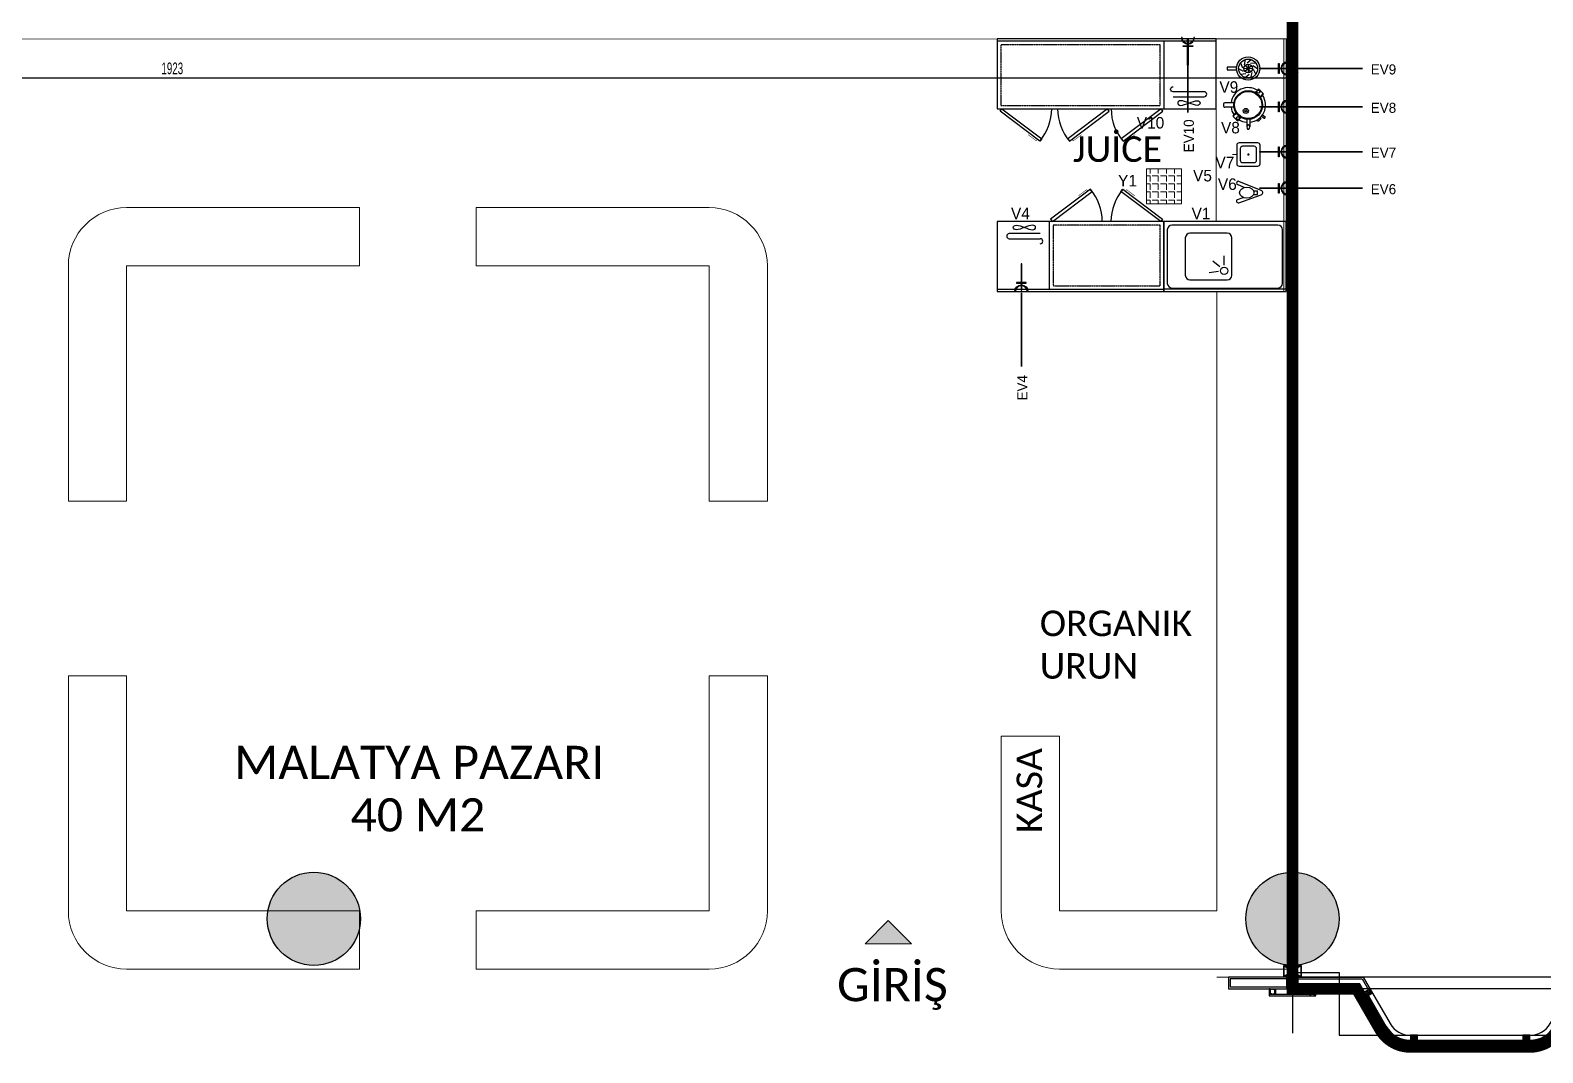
# Model space of a CAD drawing. Header units: centimetres. Extents: x -72470 to -43129, y -18750 to -16337.
# Drawn here: x -54532 to -53233, y -18174 to -17297 of the extents above; entities that cross this region are included whole.
import ezdxf

# ---------------------------------------------------------------- set-up
doc = ezdxf.new("R2010")
doc.units = ezdxf.units.CM
doc.header["$MEASUREMENT"] = 0
for name, pattern in [('CENTERX2', [4, 2.5, -0.5, 0.5, -0.5]), ('Dashed', [0.0056444444656372, 0.0028222222328186, -0.0028222222328186]), ('DUZ', [0]), ('HIDDEN', [9.524999999999999, 6.349999999999999, -3.174999999999999])]:
    doc.linetypes.add(name, pattern=pattern)
doc.layers.get('0').update_dxf_attribs({"linetype": 'DUZ', "lineweight": 0})
doc.layers.get('Defpoints').update_dxf_attribs({"lineweight": 0})
for name, color, linetype in [('002 Çizgi', 7, 'Continuous'), ('11-021_500-BLOK B-str_zemin_kat$0$2DKOLON', 4, 'Continuous'), ('11-021_500-BLOK B-str_zemin_kat$0$2DTARAMA1', 253, 'Continuous'), ('3XKO_0.10mm', 22, 'Continuous'), ('3XKO_DIMS_20', 6, 'Continuous'), ('3XKO_FINISH', 52, 'Continuous'), ('3XKO_GLASS', 161, 'Continuous'), ('3XKO_GRID', 253, 'CENTERX2'), ('3XKO_HATCH', 253, 'Continuous'), ('3XKO_METAL', 6, 'Continuous'), ('AREA_JLL', 242, 'Continuous'), ('ELEKTRİK', 10, 'Continuous'), ('S2000-002 Çizgi', 7, 'Continuous')]:
    doc.layers.add(name, color=color, linetype=linetype)
doc.layers.add('11-021_3001-BLOK_B_ZEMIN_KAT$0$2DALANNET', color=1, linetype='Continuous', plot=False)
for name, color, linetype, lineweight in [('ELK', 1, 'Continuous', 35), ('M-OLCU-IC', 155, 'Continuous', 0), ('TEFRIS', 30, 'Continuous', 9)]:
    doc.layers.add(name, color=color, linetype=linetype, lineweight=lineweight)
doc.styles.add('ARIAL', font='arial.ttf', dxfattribs={"width": 0.6})
doc.styles.get("Standard").update_dxf_attribs({"font": 'candara.ttf'})
doc.styles.add('TAKSİM', font='GOTHIC.TTF', dxfattribs={"height": 20})
doc.dimstyles.new('E_100', dxfattribs={"dimtxt": 10, "dimasz": 10, "dimexe": 5, "dimexo": 30, "dimgap": 3, "dimtad": 1, "dimtoh": 1, "dimdec": 0, "dimzin": 12, "dimdsep": 46, "dimtxsty": 'ARIAL', "dimblk": 'OBLIQUE', "dimcen": 5, "dimdle": 1, "dimclrt": 256, "dimadec": 0, "dimazin": 3, "dimtfac": 1, "dimtdec": 0, "dimtofl": 0, "dimtmove": 2, "dimatfit": 3, "dimldrblk": 'OBLIQUE', "dimfxl": 5, "dimtolj": 1, "dimtzin": 0, "dimarcsym": 0})

# ---------------------------------------------------------------- blocks, each defined once
blk = doc.blocks.new('alcipanel tavan pr')
at = {"layer": '3XKO_HATCH'}
h = blk.add_hatch(dxfattribs=at)
h.set_pattern_fill('STEEL', color=256, scale=0.001)
h.set_pattern_definition([(45, (-68.77327800795607, -5.11601663101834), (-0.002245064030267288, 0.002245064030267288), []), (45, (-68.77327800795607, -5.11442913101834), (-0.002245064030267288, 0.002245064030267288), [])])
h.paths.add_polyline_path([(0.01500000000000057, -0.04000000000000004), (0.01500000000000057, -0.04499999999999993), (0.01999999999999602, -0.04499999999999993), (0.01999999999999602, -0.004999999999999893), (-0.02000000000001023, -0.004999999999999893), (-0.02000000000001023, -0.04499999999999993), (-0.01499999999998636, -0.04499999999999993), (-0.01499999999998636, -0.04000000000000004), (-0.009999999999990905, -0.04000000000000004), (-0.009999999999990905, -0.04999999999999982), (-0.02500000000000568, -0.04999999999999982), (-0.02500000000000568, 0), (0.02499999999999147, 0), (0.02499999999999147, -0.04999999999999982), (0.01000000000000512, -0.04999999999999982), (0.01000000000000512, -0.04000000000000004)])
at = {"layer": '3XKO_METAL'}
blk.add_lwpolyline([(0.01500000000000057, -0.04000000000000004), (0.01500000000000057, -0.04499999999999993), (0.01999999999999602, -0.04499999999999993), (0.01999999999999602, -0.004999999999999893), (-0.02000000000001023, -0.004999999999999893), (-0.02000000000001023, -0.04499999999999993), (-0.01499999999998636, -0.04499999999999993), (-0.01499999999998636, -0.04000000000000004), (-0.009999999999990905, -0.04000000000000004), (-0.009999999999990905, -0.04999999999999982), (-0.02500000000000568, -0.04999999999999982), (-0.02500000000000568, 0), (0.02499999999999147, 0), (0.02499999999999147, -0.04999999999999982), (0.01000000000000512, -0.04999999999999982), (0.01000000000000512, -0.04000000000000004)], close=True, dxfattribs=at)
blk = doc.blocks.new('bazaar cumba')
at = {"layer": '3XKO_HATCH'}
h = blk.add_hatch(dxfattribs=at)
h.set_pattern_fill('DOLMIT', color=256, scale=0.0017, angle=90.00000000001265)
h.set_pattern_definition([(90, (-3.158119784648306, 0.3600000000000279), (-0.010795, -2.384325649505044e-15), []), (135.0000000000126, (-3.158119784648306, 0.3600000000000279), (-0.02158998528394691, -0.02158998528395644), [0.01526643540581756, -0.03053287081163512])])
h.paths.add_polyline_path([(-3.188119784648322, 0.3399999999999892), (-3.188119784648308, 0.3820000000000192), (-3.168119784648312, 0.382000000000005), (-3.168119784648312, 0.3979999999999819), (-3.188119784648293, 0.3980000000000103), (-3.188119784648293, 0.4400000000000119), (-3.12811978464832, 0.4400000000000119), (-3.12811978464832, 0.3980000000000103), (-3.148119784648301, 0.3979999999999819), (-3.148119784648301, 0.382000000000005), (-3.128119784648305, 0.3820000000000192), (-3.128119784648291, 0.3399999999999892)])
h = blk.add_hatch(dxfattribs=at)
h.set_pattern_fill('DOLMIT', color=256, scale=0.0017, angle=90.00000000001265)
h.set_pattern_definition([(90, (-2.191880350488418, 0.3600000000000279), (-0.010795, -2.384325649505044e-15), []), (135.0000000000126, (-2.191880350488418, 0.3600000000000279), (-0.02158998528394691, -0.02158998528395644), [0.01526643540581756, -0.03053287081163512])])
h.paths.add_polyline_path([(-2.221880350488433, 0.3399999999999892), (-2.221880350488419, 0.3820000000000334), (-2.201880350488423, 0.3820000000000192), (-2.201880350488423, 0.3979999999999961), (-2.221880350488405, 0.3980000000000246), (-2.221880350488405, 0.4400000000000119), (-2.161880350488431, 0.4400000000000119), (-2.161880350488431, 0.3980000000000246), (-2.181880350488413, 0.3979999999999961), (-2.181880350488413, 0.3820000000000192), (-2.161880350488417, 0.3820000000000334), (-2.161880350488403, 0.3399999999999892)])
h = blk.add_hatch(dxfattribs=at)
h.set_pattern_fill('DOLMIT', color=256, scale=0.0017, angle=150.0000000000063)
h.set_pattern_definition([(150.0000000000063, (-3.550717967697281, -0.04803847577291265), (-0.005397499999998975, -0.009348744233853604), []), (195.0000000000063, (-3.550717967697281, -0.04803847577291265), (0.007902483081261727, -0.02949246836520931), [0.01526643540581756, -0.03053287081163511])])
h.paths.add_polyline_path([(-3.533397459621582, -0.05803847577291776), (-3.620000000000019, -0.008038475772934817), (-3.600000000000009, 0.02660254037844823), (-3.563626933041093, 0.005602540378475851), (-3.573626933041069, -0.01171796769722278), (-3.55977052658055, -0.01971796769721834), (-3.549770526580559, -0.002397459621519715), (-3.513397459621572, -0.02339745962153472)])
h = blk.add_hatch(dxfattribs=at)
h.set_pattern_fill('DOLMIT', color=256, scale=0.0017, angle=150.0000000000063)
h.set_pattern_definition([(150.0000000000063, (-4.097598318185732, -0.04803847577291265), (-0.005397499999998975, -0.009348744233853604), []), (195.0000000000063, (-4.097598318185732, -0.04803847577291265), (0.007902483081261727, -0.02949246836520931), [0.01526643540581756, -0.03053287081163511])])
h.paths.add_polyline_path([(-1.816602675515171, -0.05803847577293197), (-1.73000013513672, -0.008038475772934817), (-1.75000013513673, 0.02660254037844823), (-1.78637320209566, 0.00560254037846164), (-1.776373202095684, -0.01171796769723699), (-1.790229608556203, -0.01971796769723255), (-1.800229608556194, -0.002397459621533926), (-1.836602675515181, -0.02339745962154893)])
at = {"layer": '3XKO_0.10mm'}
for points in [[(-3.188119784648322, 0.3399999999999892), (-3.188119784648308, 0.3820000000000192), (-3.168119784648312, 0.382000000000005), (-3.168119784648312, 0.3979999999999819), (-3.188119784648293, 0.3980000000000103), (-3.188119784648293, 0.4400000000000119), (-3.12811978464832, 0.4400000000000119), (-3.12811978464832, 0.3980000000000103), (-3.148119784648301, 0.3979999999999819), (-3.148119784648301, 0.382000000000005), (-3.128119784648305, 0.3820000000000192), (-3.128119784648291, 0.3399999999999892)], [(-2.221880350488433, 0.3399999999999892), (-2.221880350488419, 0.3820000000000334), (-2.201880350488423, 0.3820000000000192), (-2.201880350488423, 0.3979999999999961), (-2.221880350488405, 0.3980000000000246), (-2.221880350488405, 0.4400000000000119), (-2.161880350488431, 0.4400000000000119), (-2.161880350488431, 0.3980000000000246), (-2.181880350488413, 0.3979999999999961), (-2.181880350488413, 0.3820000000000192), (-2.161880350488417, 0.3820000000000334), (-2.161880350488403, 0.3399999999999892)], [(-3.533397459621582, -0.05803847577291776), (-3.620000000000019, -0.008038475772934817), (-3.600000000000009, 0.02660254037844823), (-3.563626933041093, 0.005602540378475851), (-3.573626933041069, -0.01171796769722278), (-3.55977052658055, -0.01971796769721834), (-3.549770526580559, -0.002397459621519715), (-3.513397459621572, -0.02339745962153472)], [(-1.816602675515171, -0.05803847577293197), (-1.73000013513672, -0.008038475772934817), (-1.75000013513673, 0.02660254037844823), (-1.78637320209566, 0.00560254037846164), (-1.776373202095684, -0.01171796769723699), (-1.790229608556203, -0.01971796769723255), (-1.800229608556194, -0.002397459621533926), (-1.836602675515181, -0.02339745962154893)]]:
    blk.add_lwpolyline(points, close=True, dxfattribs=at)
at = {"layer": '3XKO_FINISH'}
blk.add_lwpolyline([(-4.149999999999991, -0.1599999999999966), (-3.592264973081058, -0.1599999999999966), (-3.36132486540518, 0.2400000000000091, -0.267949192431124), (-3.188119784648308, 0.3399999999999892), (-2.161880350488417, 0.3399999999999892, -0.2679491924311244), (-1.988675269731544, 0.2399999999999949), (-1.757735162055667, -0.1599999999999966), (-1.650000135136722, -0.1599999999999966), (-1.650000135136722, -0.06000000000000227), (-1.700000135136719, -0.06000000000000227), (-1.902072729353108, 0.2900000000000063, 0.2679491924311083), (-2.161880350488417, 0.4399999999999835), (-3.188119784648308, 0.4399999999999835, 0.2679491924311048), (-3.447927405783616, 0.2900000000000063), (-3.650000000000006, -0.06000000000000227), (-4.149999999999991, -0.06000000000000227)], format="xyb", dxfattribs=at)
for points in [[(-4.200000000000003, 0), (-4, 0), (-4, -0.06000000000000227), (-4.010000000000005, -0.06000000000000227), (-4.010000000000005, -0.01000000000000512), (-4.200000000000003, -0.01000000000000512)], [(0, -0.01000000000000512), (-0.1899999999999977, -0.01000000000000512), (-0.1899999999999977, -0.06000000000000227), (-0.2000000000000028, -0.06000000000000227), (-0.2000000000000028, 0), (0, 0)], [(-4.149999999999991, -0.07500000000000284), (-3.641339745962156, -0.07500000000000284), (-3.607009618943266, -0.015538475772928)], [(-4.149999999999991, -0.144999999999996), (-3.600925227118907, -0.144999999999996), (-3.546387840678335, -0.05053847577292458)], [(-1.803612294458375, -0.05053847577291037), (-1.749074908017818, -0.144999999999996), (-1.665000135136722, -0.144999999999996), (-1.665000135136722, -0.07500000000000284), (-1.708660389174568, -0.07500000000000284), (-1.742990516193458, -0.01553847577291378)], [(-0.04999999999998295, -0.1599999999999966), (-0.5500001351367274, -0.1599999999999966), (-0.5500001351367274, -0.06000000000000227), (-0.04999999999998295, -0.06000000000000227)], [(-0.04999999999998295, -0.144999999999996), (-0.5350001351367268, -0.144999999999996), (-0.5350001351367268, -0.07500000000000284), (-0.04999999999998295, -0.07500000000000284)]]:
    blk.add_lwpolyline(points, dxfattribs=at)
at = {"layer": '3XKO_GLASS', "linetype": 'HIDDEN'}
for p, q in [((-1.4210854715202e-14, -0.06000000000000227), (-4.200000000000003, -0.06000000000000227)), ((-1.4210854715202e-14, -0.1599999999999966), (-4.200000000000003, -0.1599999999999966))]:
    blk.add_line(p, q, dxfattribs=at)
at = {"layer": '3XKO_GLASS'}
for points in [[(-3.573626933041027, -0.0117179676972512), (-3.566698729810767, -0.01571796769724187), (-3.404626135594441, 0.2649999999999864, -0.2679491924311114), (-3.188119784648322, 0.3899999999999864), (-3.168119784648312, 0.3899999999999864), (-3.168119784648312, 0.3979999999999677), (-3.188119784648336, 0.3979999999999677, 0.2679491924311249), (-3.411554338824729, 0.2689999999999628)], [(-3.566698729810767, -0.01571796769724187), (-3.559770526580508, -0.01971796769724676), (-3.397697932364196, 0.2609999999999815, -0.2679491924311195), (-3.188119784648322, 0.382000000000005), (-3.168119784648312, 0.382000000000005), (-3.168119784648312, 0.3899999999999864), (-3.188119784648322, 0.3899999999999864, 0.267949192431112), (-3.404626135594441, 0.2649999999999864)], [(-1.945373999542298, 0.2650000000000006), (-1.783301405325972, -0.01571796769724187), (-1.776373202095712, -0.0117179676972512), (-1.938445796312038, 0.2689999999999912, 0.2679491924311164), (-2.161880350488417, 0.3979999999999819), (-2.181880350488413, 0.3979999999999819), (-2.181880350488413, 0.3900000000000006), (-2.161880350488417, 0.3900000000000006, -0.2679491924311169)], [(-1.952302202772557, 0.2610000000000099), (-1.790229608556302, -0.0197179676972894), (-1.783301405326043, -0.01571796769728451), (-1.945373999542312, 0.2650000000000006, 0.2679491924311165), (-2.161880350488417, 0.3900000000000006), (-2.181880350488413, 0.3900000000000006), (-2.181880350488413, 0.3820000000000192), (-2.161880350488417, 0.3820000000000192, -0.2679491924311206)]]:
    blk.add_lwpolyline(points, format="xyb", close=True, dxfattribs=at)
for points in [[(-3.148119784648301, 0.3899999999999864), (-2.201880350488423, 0.3900000000000006), (-2.201880350488423, 0.3979999999999819), (-3.148119784648301, 0.3979999999999677)], [(-3.148119784648301, 0.382000000000005), (-2.201880350488423, 0.3820000000000192), (-2.201880350488423, 0.3900000000000006), (-3.148119784648301, 0.3899999999999864)]]:
    blk.add_lwpolyline(points, close=True, dxfattribs=at)
blk.add_lwpolyline([(-0.5500001351367274, -0.06000000000000227), (-0.5500001351367274, -1.159999999999997), (-0.5750001351367331, -1.159999999999997), (-0.5750001351367331, -0.06000000000000227), (-0.5500001351367274, -0.06000000000000227)], dxfattribs=at)
blk.add_arc((-0.5500001351367274, -0.06000000000000227), 1.100000000000001, 180, 270, dxfattribs=at)
at = {"layer": '3XKO_GRID'}
for p, q in [((-4.200000000000003, -1.498301782237888), (-4.200000000000003, 0.3211899887390928)), ((0, -1.498301782237888), (0, 0.3211899887390928))]:
    blk.add_line(p, q, dxfattribs=at)
at = {"rotation": 180}
blk.add_blockref('alcipanel tavan pr', (-4.030000000000001, -0.06000000000004491), dxfattribs=at)
at = {"xscale": -1, "rotation": 180}
blk.add_blockref('alcipanel tavan pr', (-0.1700000000000017, -0.06000000000000227), dxfattribs=at)
blk = doc.blocks.new('A$C356202D9')
at = {"layer": '002 Çizgi', "color": 7}
blk.add_line((-1.978951331693679e-06, 1.999997364000592), (187.9999980210487, 1.999997364000592), dxfattribs=at)
for points in [[(79.96332813108165, 87.81555386240507), (45.85284783253155, 62.04662618191651), (47.39898349335999, 59.99999736400059), (81.5094637919101, 85.76892504448915)], [(125.9410028061175, 87.81555386240507), (91.83052250756737, 62.04662618191651), (93.3766581683958, 59.99999736400059), (127.4871384669459, 85.76892504448915)], [(151.3086786638451, 87.66507217571052), (185.5376417769075, 62.05373515078827), (184.0009615554081, 59.99999736400059), (149.7719984423456, 85.61133438893012)], [(-1.978951331693679e-06, 59.99999736400059), (-1.978951331693679e-06, -2.635999408084899e-06), (187.9999980210487, -2.635999408084899e-06), (187.9999980210487, 59.99999736400059)], [(16.43998332005867, 56.97385864854004), (17.89697823928145, 56.80182891522054), (19.59907510752964, 56.34829598193392), (21.46457327513053, 55.70709424865709), (23.41177209240414, 54.97205811539243), (25.35897090967774, 54.23702198213141), (27.22446907727135, 53.59582024885822), (28.92656594551954, 53.14228731556796), (30.38356086473505, 52.97025758224845), (31.52736996019667, 53.14228731556432), (32.34437645696016, 53.59582024885458), (32.83458035501098, 54.23702198212777), (32.99798165435641, 54.97205811539243), (32.83458035501098, 55.70709424865709), (32.34437645696016, 56.34829598193028), (31.52736996019667, 56.80182891522054), (30.38356086473505, 56.97385864854004), (28.92656594551227, 56.80182891522054), (27.22446907726408, 56.34829598193392), (25.35897090966319, 55.70709424865709), (23.41177209238958, 54.97205811539243), (21.46457327511598, 54.23702198213141), (19.59907510752237, 53.59582024885822), (17.89697823927418, 53.14228731556796), (16.43998332005867, 52.97025758224845), (15.29617422459705, 53.14228731556432), (14.47916772783356, 53.59582024885458), (13.98896382978273, 54.23702198212777), (13.82556253043731, 54.97205811539243), (13.98896382978273, 55.70709424865709), (14.47916772783356, 56.34829598193028), (15.29617422459705, 56.80182891522054)]]:
    blk.add_lwpolyline(points, close=True, dxfattribs=at)
at = {"layer": '002 Çizgi', "color": 7, "const_width": 0.4275}
for points in [[(77.71891791436065, 86.12000328516297), (76.72259980904346, 87.43883538884984), (71.08764134761441, 83.18187870562542), (69.64480597795045, 82.09188173196162)], [(123.6965925893965, 86.12000328516297), (122.7002744840793, 87.43883538884984), (117.0653160226502, 83.18187870562542), (115.6224806529863, 82.09188173196162)], [(153.5608848434786, 85.97989078924729), (154.5511099353316, 87.30330385860725), (160.2056414350809, 83.07238072255859), (161.653488495991, 81.98904965830297)]]:
    blk.add_lwpolyline(points, dxfattribs=at)
at = {"layer": '002 Çizgi', "color": 7}
blk.add_lwpolyline([(44.99999802104867, 1.999997364000592), (44.99999802104867, 59.99999736400059)], dxfattribs=at)
at = {"layer": '002 Çizgi', "color": 7, "linetype": 'Dashed'}
blk.add_lwpolyline([(47.99999802104867, 4.999997364000592), (184.9999980210487, 4.999997364000592), (184.9999980210487, 56.99999736400059), (47.99999802104867, 56.99999736400059)], close=True, dxfattribs=at)
at = {"layer": '002 Çizgi', "color": 7}
for points in [[(37.00313164466206, 49.66413309739437), (10.33133322531648, 49.66413309739437, 1), (10.33133322531648, 45.31832910593221)], [(10.33133322531648, 45.31832910593221), (37.00313164466206, 45.31832910593221, -1), (37.00313164466206, 40.97252511447732)]]:
    blk.add_lwpolyline(points, format="xyb", dxfattribs=at)
for centre, radius, start, end in [((47.39898349335999, 59.99999736400059), 42.74999999999999, 0, 40.50921266378007), ((93.3766581683958, 59.99999736400059), 42.74999999999999, 0, 40.50921266378007), ((184.0009615554081, 59.99999736400059), 42.74999999999995, 139.755034833906, 180)]:
    blk.add_arc(centre, radius, start, end, dxfattribs=at)
blk = doc.blocks.new('A$C0D0247C1')
at = {"layer": 'S2000-002 Çizgi'}
for points in [[(2.000003722709152, -2.6455654734e-06), (18.00000372270915, -2.6455654734e-06, 0.4142135623730951), (20.00000372270915, 1.999997354434526), (20.00000372270915, 17.99999735443452, 0.4142135623730951), (18.00000372270915, 19.99999735443452), (2.000003722709152, 19.99999735443452, 0.4142135623730951), (3.7227091525e-06, 17.99999735443452), (3.7227091525e-06, 1.999997354434526, 0.4142135623730951)], [(5.000003722709152, 2.999997354434527), (15.00000372270915, 2.999997354434527, 0.4142135623730951), (17.00000372270915, 4.999997354434527), (17.00000372270915, 14.99999735443452, 0.4142135623730951), (15.00000372270915, 16.99999735443453), (5.000003722709152, 16.99999735443453, 0.4142135623730951), (3.000003722709152, 14.99999735443452), (3.000003722709152, 4.999997354434527, 0.4142135623730951)]]:
    blk.add_lwpolyline(points, format="xyb", close=True, dxfattribs=at)
at = {"layer": 'S2000-002 Çizgi', "const_width": 1}
blk.add_lwpolyline([(9.529593044990177, 10.07703353394754, 1), (10.52959304499018, 10.07703353394754, 1)], format="xyb", close=True, dxfattribs=at)
blk.add_lwpolyline([(20.00000372270915, 9.999997354434527), (23.94642073028535, 9.999997354434527)], dxfattribs=at)
blk = doc.blocks.new('A$C2B7B2AEF')
at = {"layer": 'S2000-002 Çizgi'}
for p, q in [((1.549336021490489, 29.57938745690444), (1.18447790717164, 29.92879185236143)), ((2.470478893845211, 30.70698991363497), (1.549336021490489, 29.57938745690444)), ((4.407599987699541, 29.06625618412636), (3.38821627089419, 27.81839375374966)), ((4.032141968024916, 27.20174180030426), (3.38821627089419, 27.81839375374966)), ((7.90484776161429, 31.46829132771382), (5.084623333959825, 34.16906396377545)), ((8.458676482341616, 31.82405639296667), (5.611012421489249, 34.55110644502383)), ((23.36532948330569, 33.47847996069413), (25.1241399143928, 35.77641155080892)), ((24.38177260986686, 32.70050607265785), (26.14058304095397, 34.99843766277262)), ((26.08096573132298, 35.44704191642177), (25.57274416804285, 35.8360288604399)), ((25.70894435077753, 31.44480765254048), (26.73813419618909, 32.21733536292049)), ((27.62995529749697, 28.88556617456652), (28.65914514290853, 29.65809388494654)), ((25.26834757464076, 13.50229626738746), (26.28773129144611, 14.75015869776416)), ((25.64380559431538, 15.36681065120956), (26.28773129144611, 14.75015869776416)), ((27.09129986023709, 22.56427622575666), (33.7106623184618, 22.56427622575666)), ((27.09129986023709, 20.00427622575717), (33.7106623184618, 20.00427622575717)), ((27.20546866849509, 11.86156253787885), (28.12661154084981, 12.98916499460938)), ((28.12661154084981, 12.98916499460938), (28.49146965516866, 12.63976059915239)), ((12.91797378117008, 9.114806229083113), (12.91797378117008, 1.280009039546712)), ((14.19797378116982, 9.039546967e-06), (15.47797378117047, 9.039546967e-06)), ((16.75797378117022, 9.114806229083113), (16.75797378117022, 1.280009039546712)), ((21.21727107999868, 10.74449605854715), (24.06493514085105, 8.01744600648999)), ((21.77109980072601, 11.10026112380001), (24.59132422838048, 8.399488487738381))]:
    blk.add_line(p, q, dxfattribs=at)
for centre, radius in [((3.545806321078998, 30.01267663835006), 1.279999999999702), ((14.83797378117015, 21.28427622575691), 12.31999999999755), ((14.83797378117015, 21.28427622575691), 11.67999999999767), ((19.97070442089534, 19.2244367437479), 2.175999999999567), ((19.97070442089534, 19.2244367437479), 0.8959999999998217), ((26.1301412412613, 12.55587581316376), 1.279999999999702)]:
    blk.add_circle(centre, radius, dxfattribs=at)
for centre, radius, start, end in [((14.83797378117015, 21.28427622575691), 14.87999999999704, 146.7276262874223, 262.5863261984782), ((14.83797378117015, 21.28427622575691), 16.15999999999678, 124.8182666355079, 147.6606391854774), ((14.83797378117015, 21.28427622575691), 14.87999999999704, 4.934767980508746, 123.8207714046995), ((25.37825069603332, 35.58191807879939), 0.3199999999999363, 52.56997192851505, 142.569971928515), ((25.88647225931436, 35.19293113478125), 0.3199999999999363, 322.569971928515, 52.56997192851505), ((14.83797378117015, 21.28427622575691), 16.15999999999678, 31.21036812601288, 42.57468619865582), ((14.83797378117015, 21.28427622575691), 14.87999999999704, 326.7276262874223, 355.0652320194914), ((32.33771157780939, 21.28427622575691), 0.6399999999998727, 129.4184158452733, 230.5815841547266), ((34.22810940883938, 18.98437579739493), 3.617103615923392, 98.22470205782822, 129.4184158452733), ((34.22810940883938, 23.58417665411889), 3.617103615923392, 230.5815841547266, 261.7752979421717), ((33.19321522808423, 18.98437579739493), 3.617103615923392, 50.58158415472664, 81.77529794217176), ((33.19321522808423, 23.58417665411889), 3.617103615923392, 278.2247020578282, 309.4184158452733), ((35.08361305911421, 21.28427622575691), 0.6399999999998727, 309.4184158452733, 50.58158415472664), ((14.19797378116982, 1.280009039546712), 1.279999999999745, 180, 270), ((15.47797378117047, 1.280009039546712), 1.279999999999745, 270, 0), ((14.83797378117015, 21.28427622575691), 14.87999999999704, 277.4136738015218, 303.8207714046996), ((14.83797378117015, 21.28427622575691), 16.15999999999678, 304.818266635508, 327.6606391854774)]:
    blk.add_arc(centre, radius, start, end, dxfattribs=at)
blk = doc.blocks.new('A$C7D36761A')
at = {"layer": 'S2000-002 Çizgi'}
for points in [[(-2.3844095267e-06, 20.47177175591787), (6.62293793291792, 1.212041797656638, 0.6911405248656207), (10.36301778022698, 1.09951382289546), (18.28733002472472, 20.30297979377792)], [(2.836948346875942, 21.44732828849738), (4.451005036999049, 16.75359793616917, 0.6911405248656199)]]:
    blk.add_lwpolyline(points, format="xyb", dxfattribs=at)
for points in [[(13.13968514223143, 15.6931171166907), (15.51416098504614, 21.44732828849738)], [(7.066098159348257, 7.733081044767459), (7.066098159348257, 4.37597016255313)], [(7.066098159348257, 4.37597016255313), (10.06609815934826, 4.37597016255313)], [(10.06609815934826, 7.705285465795896), (10.06609815934826, 4.37597016255313)]]:
    blk.add_lwpolyline(points, dxfattribs=at)
for centre, radius, start, end in [((1.418472981233207, 20.95955002220944), 1.499999999999993, 18.97681448350662, 198.9768144835066), ((16.90074550488498, 20.87515404113765), 1.499999999999982, 337.5765031485553, 157.5765031485554)]:
    blk.add_arc(centre, radius, start, end, dxfattribs=at)
blk.add_ellipse((8.599317251704633, 13.59240987799239), major_axis=(0, -6.179202433773752), ratio=0.7813187861733518, dxfattribs=at)
blk = doc.blocks.new('A$C4AF1199D')
at = {"layer": 'S2000-002 Çizgi'}
for points in [[(10.19046196358522, 26.12197446750179), (7.812108126548992, 22.17595302798145)], [(2.341351366329035, 15.58073818842422), (6.829192524106474, 14.53817695863472)], [(2.400204933089298, 20.60039446509836), (5.418142582304426, 17.11905786534953)], [(5.244217761647632, 11.48515769608639), (9.487759641826415, 13.2795947906834)], [(5.398298399783925, 24.62678844026232), (5.793582934365076, 20.03642872537966)], [(6.250007820832253, 18), (13.75000782083225, 18)], [(12.58659315990735, 19.93750540995643), (7.134084447750865, 15.69714172376734)], [(7.658364898246872, 20.97446396229316), (12.41140668627577, 15.17286127327134)], [(10.17535400673296, 21.15505533376563), (10.00000782083225, 14.25)], [(10.00000782083225, 9.878025532500033), (12.37836165786848, 13.82404697202037)], [(14.94625202276984, 24.51484230391361), (10.70271014259015, 22.7204052093166)], [(17.84911841808934, 20.4192618115776), (13.361277260311, 21.4618230413671)], [(14.79217138463354, 11.3732115597395), (14.39688685005239, 15.96357127462215)], [(17.79026485132908, 15.39960553490345), (14.77232720211304, 18.88094213465229)]]:
    blk.add_lwpolyline(points, dxfattribs=at)
blk.add_lwpolyline([(8.750007820832252, 0), (11.25000782083225, 0), (11.25000782083225, 8), (8.750007820832252, 8)], close=True, dxfattribs=at)
for radius in [10, 8.121974467500474, 3.75]:
    blk.add_circle((10.00000782083225, 18), radius, dxfattribs=at)
blk = doc.blocks.new('_OBLIQUE')
at = {"layer": 'M-OLCU-IC', "linetype": 'ByBlock'}
for p, q in [((-0.5, -0.5), (0.5, 0.5)), ((0, 0), (0, 0))]:
    blk.add_line(p, q, dxfattribs=at)
blk = doc.blocks.new('*D90')
at = {"color": 0, "linetype": 'Continuous', "lineweight": -2, "transparency": 16777216}
for p, q in [((-55372.23390606668, -17337.56599142592), (-53447.18576918088, -17337.56599142592)), ((-55371.23390606668, -17334.34602291379), (-55371.23390606668, -17342.56599142592)), ((-53448.18576918088, -17334.34602291568), (-53448.18576918088, -17342.56599142592))]:
    blk.add_line(p, q, dxfattribs=at)
at = {"layer": 'Defpoints', "color": 0, "linetype": 'Continuous', "transparency": 16777216}
for p in [(-55371.23390606668, -17304.34602291379), (-53448.18576918088, -17304.34602291568), (-53448.18576918088, -17337.56599142592)]:
    blk.add_point(p, dxfattribs=at)
at = {"color": 0, "linetype": 'Continuous', "lineweight": -2, "transparency": 16777216, "xscale": 10, "yscale": 10, "zscale": 10, "rotation": 180}
blk.add_blockref('_OBLIQUE', (-55371.23390606668, -17337.56599142592), dxfattribs=at)
at = {"color": 0, "linetype": 'Continuous', "lineweight": -2, "transparency": 16777216, "xscale": 10, "yscale": 10, "zscale": 10}
blk.add_blockref('_OBLIQUE', (-53448.18576918088, -17337.56599142592), dxfattribs=at)
at = {"linetype": 'Continuous', "transparency": 16777216, "insert": (-54409.70983762378, -17329.4568509075), "char_height": 10, "attachment_point": 5, "style": 'ARIAL'}
blk.add_mtext('\\A1;1923', dxfattribs=at)
blk = doc.blocks.new('143-60')
at = {"layer": '002 Çizgi', "color": 7}
for p, q in [((19.63668685749872, -102.2747094463339), (19.63668685749872, 40.72529055366613)), ((-35.16514469372487, -70.74733750718224), (-35.33717442704074, -71.89114660264386)), ((-35.33717442704074, -71.89114660264386), (-35.16514469372487, -73.348141521863)), ((-34.71161176043097, -69.93033101042238), (-35.16514469372487, -70.74733750718224)), ((-35.16514469372487, -73.348141521863), (-34.71161176043097, -75.05023839011119)), ((-34.07041002716142, -69.44012711236792), (-34.71161176043097, -69.93033101042238)), ((-34.71161176043097, -75.05023839011119), (-34.07041002715414, -76.91573655771208)), ((-33.33537389389676, -69.27672581301886), (-34.07041002716142, -69.44012711236792)), ((-34.07041002715414, -76.91573655771208), (-33.33537389388948, -78.86293537498568)), ((-32.6003377606321, -69.44012711236792), (-33.33537389389676, -69.27672581301886)), ((-33.33537389388948, -78.86293537498568), (-32.60033776062483, -76.91573655771208)), ((-31.95913602735527, -69.93033101042602), (-32.6003377606321, -69.44012711236792)), ((-32.60033776062483, -76.91573655771208), (-31.95913602735527, -75.05023839011119)), ((-31.50560309406137, -70.74733750718224), (-31.95913602735527, -69.93033101042602)), ((-31.95913602735527, -75.05023839011119), (-31.50560309406137, -73.348141521863)), ((-31.3335733607455, -71.89114660264386), (-31.50560309406137, -70.74733750718224)), ((-31.50560309406137, -73.348141521863), (-31.3335733607455, -71.89114660264386)), ((-28.02744887589506, -65.27157582272048), (-28.02744887589506, -91.94337424206606)), ((-23.6816448844329, -91.94337424206606), (-23.6816448844329, -65.27157582272048)), ((-35.33717442704074, -85.8347241473275), (-35.16514469372487, -84.37772922810836)), ((-35.16514469372487, -86.97853324278913), (-35.33717442704074, -85.8347241473275)), ((-35.16514469372487, -84.37772922810836), (-34.71161176043097, -82.67563235986017)), ((-34.71161176043097, -87.79553973954535), (-35.16514469372487, -86.97853324278913)), ((-34.71161176043097, -82.67563235986017), (-34.07041002715414, -80.81013419225928)), ((-34.07041002716142, -88.28574363760345), (-34.71161176043097, -87.79553973954535)), ((-34.07041002715414, -80.81013419225928), (-33.33537389388948, -78.86293537498568)), ((-33.33537389389676, -88.44914493695251), (-34.07041002716142, -88.28574363760345)), ((-33.33537389388948, -78.86293537498568), (-32.60033776062483, -80.81013419225928)), ((-32.6003377606321, -88.28574363760345), (-33.33537389389676, -88.44914493695251)), ((-32.60033776062483, -80.81013419225928), (-31.95913602735527, -82.67563235986017)), ((-31.95913602735527, -87.79553973954535), (-32.6003377606321, -88.28574363760345)), ((-31.95913602735527, -82.67563235986017), (-31.50560309406137, -84.37772922810473)), ((-31.50560309406137, -86.97853324278913), (-31.95913602735527, -87.79553973954535)), ((-31.50560309406137, -84.37772922810473), (-31.3335733607455, -85.8347241473275)), ((-31.3335733607455, -85.8347241473275), (-31.50560309406137, -86.97853324278913))]:
    blk.add_line(p, q, dxfattribs=at)
for points in [[(-66.17886964090576, 5.520531581740215), (-40.4099419604172, 39.63101188029032), (-38.36331314250128, 38.08487621946188), (-64.13224082298984, 3.974395920911775)], [(-38.36331314250128, -102.2747094463339), (21.63668685749872, -102.2747094463339), (21.63668685749872, 40.72529055366613), (-38.36331314250128, 40.72529055366613)], [(-66.17886964090576, -22.31137933630453), (-40.4099419604172, -56.42185963485463), (-38.36331314250128, -54.87572397402619), (-64.13224082298984, -20.76524367547609)]]:
    blk.add_lwpolyline(points, close=True, dxfattribs=at)
at = {"layer": '002 Çizgi', "color": 7, "linetype": 'Dashed'}
blk.add_lwpolyline([(16.63668685749872, -54.27470944633387), (16.63668685749872, 37.72529055366613), (-35.36331314250128, 37.72529055366613), (-35.36331314250128, -54.27470944633387)], close=True, dxfattribs=at)
at = {"layer": '002 Çizgi', "color": 7, "const_width": 0.4275}
for points in [[(-64.48331906366366, 7.764941798461223), (-65.80215116735053, 8.761259903782047), (-61.54519448412611, 14.39621836520382), (-60.45519751046231, 15.83905373486778)], [(-64.48331906366366, -24.55578955302553), (-65.80215116735053, -25.55210765834636), (-61.54519448412611, -31.18706611976813), (-60.45519751046231, -32.62990148943209)]]:
    blk.add_lwpolyline(points, dxfattribs=at)
at = {"layer": '002 Çizgi', "color": 7}
blk.add_lwpolyline([(19.63668685749872, -57.27470944633387), (-38.36331314250128, -57.27470944633387)], dxfattribs=at)
for centre, radius, start, end in [((-38.36331314250128, 38.08487621946188), 42.74999999999999, 229.49078733622, 270), ((-38.36331314250128, -54.87572397402619), 42.74999999999999, 90, 130.5092126637801), ((-21.50874288870546, -65.27157582272048), 2.172901995727443, 0, 180), ((-25.85454688016034, -91.94337424206606), 2.172901995734719, 180, 0)]:
    blk.add_arc(centre, radius, start, end, dxfattribs=at)
blk = doc.blocks.new('A$C50025146')
at = {"layer": 'ELEKTRİK'}
for points in [[(6.940050297998823e-05, 5.345355450490388), (6.940050297998823e-05, 5.908019846885509), (22.50664525620232, 5.908019846885509), (22.50664525620232, 5.345355450490388)], [(16.0258407970905, 9.846670621633166), (16.5885051934838, 9.846670621633166), (16.5885051934838, 1.406704675742731), (16.0258407970905, 1.406704675742731)]]:
    blk.add_hatch(color=256, dxfattribs=at).paths.add_polyline_path(points)
h = blk.add_hatch(color=256, dxfattribs=at)
edge = h.paths.add_edge_path()
edge.add_line((23.70435837441619, 11.25333161261187), (23.70435837441619, 10.69066721622039))
edge.add_ellipse((23.70435837441619, 5.626687648689767), major_axis=(3.580774291992597, -3.580774291992606), ratio=0.9999999999999413, start_angle=134.9999999999983, end_angle=314.9999999999983)
edge.add_line((23.70435837441619, 0.5627080811555061), (23.70435837441619, 4.368476402305532e-05))
edge.add_ellipse((23.70435837441619, 5.626687648689767), major_axis=(3.978638102213783, 3.978638102213774), ratio=0.9999999999999128, start_angle=45.0000000000025, end_angle=225.0000000000025, ccw=False)
for points, elevation in [([(6.940050297998823e-05, 5.908019846885509), (22.50664525620232, 5.908019846885509), (22.50664525620232, 5.345355450490388), (6.940050297998823e-05, 5.345355450490388)], 4.794507297291503e-08), ([(16.0258407970905, 1.406704675742731), (16.0258407970905, 9.846670621633166), (16.5885051934838, 9.846670621633166), (16.5885051934838, 1.406704675742731)], 4.791194770819646e-08)]:
    blk.add_lwpolyline(points, close=True, dxfattribs=dict(at, elevation=elevation))
at = {"layer": 'ELEKTRİK', "elevation": 4.798666618537076e-08}
blk.add_lwpolyline([(23.70435837441437, 4.368476402305532e-05), (23.70435837441619, 0.5627080811555061, -0.9999999999999944), (23.70435837441619, 10.69066721622039), (23.70435837441619, 11.25333161261187, 0.9999999999999944)], format="xyb", close=True, dxfattribs=at)

msp = doc.modelspace()

# ---------------------------------------------------------------- hatches: boundary and pattern name
at = {"layer": '11-021_500-BLOK B-str_zemin_kat$0$2DTARAMA1'}
h = msp.add_hatch(dxfattribs=at)
h.set_pattern_fill('ANSI33', color=256, scale=100)
h.set_pattern_definition([(45, (-413509.5235000515, -192690.2066484655), (-17.67766952966369, 17.67766952966369), []), (45, (-413491.8458305515, -192690.2066484655), (-17.67766952966369, 17.67766952966369), [12.5, -6.25])])
edge = h.paths.add_edge_path()
edge.add_arc((-53448.18576900393, -17219.43709981061), 40, 0, 360)
edge = h.paths.add_edge_path()
edge.add_arc((-54288.18576900393, -17219.43709981061), 40, 0, 360)
edge = h.paths.add_edge_path()
edge.add_arc((-55128.18576900393, -17219.43709981061), 40, 0, 360)
edge = h.paths.add_edge_path()
edge.add_arc((-55968.18576900393, -17219.43709981061), 40, 0, 360)
h.paths.add_polyline_path([(-54835.71432833868, -17053.77368003472), (-54661.95784812042, -17053.77368003472), (-54661.95784812042, -17007.82211113978), (-54835.71432833868, -17007.82211113978)], flags=9)
h.paths.add_polyline_path([(-53982.50537089037, -17053.79925984381), (-53808.73865874844, -17053.79925984381), (-53808.73865874844, -17007.81699517807), (-53982.50537089037, -17007.81699517807)], flags=9)
h.paths.add_polyline_path([(-55675.71944430051, -17053.79925984381), (-55520.59938973019, -17053.79925984381), (-55520.59938973019, -17007.81699517807), (-55675.71944430051, -17007.81699517807)], flags=9)
edge = h.paths.add_edge_path()
edge.add_arc((-56808.18576900393, -17219.43709981061), 40, 0, 360)
edge = h.paths.add_edge_path()
edge.add_arc((-55128.18576900393, -18059.43709981061), 40, 0, 360)
edge = h.paths.add_edge_path()
edge.add_arc((-54288.18576900393, -18059.43709981061), 40, 0, 360)
edge = h.paths.add_edge_path()
edge.add_arc((-53448.18576900393, -18059.43709981061), 40, 0, 360)
at = {"layer": 'TEFRIS', "linetype": 'Continuous'}
h = msp.add_hatch(dxfattribs=at)
h.set_pattern_fill('ANGLE', color=0, scale=0.9999999999999999, angle=-180.0000000000106)
h.set_pattern_definition([(179.9999999999643, (-45230.32566406472, -20166.63546540698), (-1.296296403552333e-12, -6.984999999999999), [5.079999999999997, -1.904999999999999]), (270, (-45230.32566406472, -20166.63546540698), (6.985000000000001, -1.296740492762183e-12), [5.079999999999999, -1.905])])
h.paths.add_polyline_path([(-53543.57265851831, -17415.55583123747), (-53573.57265851832, -17415.55583123746), (-53573.5726585183, -17445.55583123746), (-53543.57265851831, -17445.55583123747)])
h = msp.add_hatch(color=0, dxfattribs=at)
h.dxf.hatch_style = 1
h.set_gradient(color1=(255, 0, 0), color2=(255, 255, 0), tint=1)
h.paths.add_polyline_path([(-53795.10243875756, -18060.93750424938), (-53815.10243875756, -18080.93750424938), (-53775.10243875756, -18080.93750424938)])

# ---------------------------------------------------------------- linework, layer by layer
at = {"layer": '11-021_3001-BLOK_B_ZEMIN_KAT$0$2DALANNET'}
msp.add_lwpolyline([(-53408.18576900159, -18105.52583566019), (-53408.18576900159, -18159.43709980408), (-53028.1857691804, -18159.43709980408), (-53028.1857691804, -16769.43709986368), (-53448.1857691208, -16769.43709986368), (-53448.1857691208, -18105.52583566019)], close=True, dxfattribs=at)
at = {"layer": '11-021_500-BLOK B-str_zemin_kat$0$2DKOLON', "linetype": 'Continuous'}
for centre in [(-54288.18576900393, -18059.43709981061), (-53448.18576900393, -18059.43709981061)]:
    msp.add_circle(centre, 40, dxfattribs=at)
at = {"layer": '3XKO_FINISH'}
for points in [[(-53453.18575548814, -18109.43709980482), (-53503.18576900182, -18109.43709980482), (-53503.18576900182, -18119.43709980482), (-53453.18575548814, -18119.43709980482)], [(-53453.18575548814, -18110.93709980482), (-53501.68576900182, -18110.93709980482), (-53501.68576900182, -18117.93709980482), (-53453.18575548814, -18117.93709980482)], [(-53448.18575548816, -18124.43709980482), (-53467.18575548816, -18124.43709980482), (-53467.18575548816, -18119.43709980482), (-53468.18575548816, -18119.43709980482), (-53468.18575548816, -18125.43709980482), (-53448.18575548816, -18125.43709980482)]]:
    msp.add_lwpolyline(points, dxfattribs=at)
at = {"layer": '3XKO_GRID'}
msp.add_line((-53448.18575548816, -17975.60692158103), (-53448.18575548816, -18157.55609867873), dxfattribs=at)
at = {"layer": '3XKO_METAL'}
for points in [[(-53455.68575548814, -18099.43709980483), (-53440.68575548816, -18099.43709980483), (-53440.68575548816, -18109.43709980482), (-53455.68575548814, -18109.43709980482)], [(-53441.08575548815, -18109.03709980482), (-53455.28575548815, -18109.03709980482), (-53455.28575548815, -18099.83709980482), (-53441.08575548815, -18099.83709980482)], [(-53453.18575548814, -18119.43709980482), (-53443.18575548816, -18119.43709980482), (-53443.18575548816, -18109.43709980482), (-53453.18575548814, -18109.43709980482)], [(-53443.98575548815, -18110.23709980482), (-53452.38575548815, -18110.23709980482), (-53452.38575548815, -18118.63709980482), (-53443.98575548815, -18118.63709980482)]]:
    msp.add_lwpolyline(points, close=True, dxfattribs=at)
for points in [[(-53455.28575548815, -18099.83709980482), (-53441.08575548815, -18109.03709980482)], [(-53441.08575548815, -18099.83709980482), (-53455.28575548815, -18109.03709980482)]]:
    msp.add_lwpolyline(points, dxfattribs=at)
at = {"layer": 'AREA_JLL', "color": 7, "const_width": 10}
msp.add_lwpolyline([(-53448.18576918036, -16769.43709986368), (-53035.68576918037, -16769.43709986368), (-53028.18576918037, -16769.43709986368), (-53028.18576918037, -18119.43709980482), (-53198.18576918064, -18119.43709980482), (-53218.39302860227, -18154.43709980482, -0.267949192438286), (-53244.37379071581, -18169.4370998046), (-53346.9976202477, -18169.4370998046, -0.2679502096030899), (-53372.97849624533, -18154.43709980482), (-53393.18575566696, -18119.43709980482), (-53448.18576918168, -18119.43709980481)], format="xyb", close=True, dxfattribs=at)
at = {"layer": 'ELK', "color": 1}
for p, q in [((-53537.91326141644, -17367.22860693434), (-53537.91326141644, -17304.11524056382)), ((-53388.18525782595, -17329.52382178611), (-53451.29862419646, -17329.52382178611)), ((-53388.18525782595, -17362.47986374097), (-53451.29862419646, -17362.47986374097)), ((-53388.18525782595, -17400.99475413629), (-53451.29862419646, -17400.99475413629)), ((-53388.18525782595, -17432.36251793466), (-53451.29862419646, -17432.36251793466)), ((-53680.88297799414, -17585.21172960722), (-53680.88297799414, -17522.09836323671))]:
    msp.add_line(p, q, dxfattribs=at)
at = {"layer": 'S2000-002 Çizgi'}
for p, q in [((-53510.57659404938, -17499.89185253163), (-53516.67428161912, -17494.88394912327)), ((-53506.66793909817, -17498.22877415438), (-53506.66793909817, -17490.33821712426)), ((-53511.8067768399, -17503.70109473012), (-53519.61848987845, -17504.81376253713))]:
    msp.add_line(p, q, dxfattribs=at)
for points in [[(-53453.64295529245, -17460.9431387879), (-53558.61278312597, -17460.93895271794), (-53558.61278312597, -17520.93895271794), (-53453.64295529245, -17520.9431387879)], [(-53453.64295529245, -17518.9431387879), (-53558.61278312597, -17518.93895271794), (-53558.61278312597, -17520.93895271794), (-53453.64295529245, -17520.9431387879)]]:
    msp.add_lwpolyline(points, close=True, dxfattribs=at)
for points in [[(-53460.64295529245, -17463.9431387879), (-53551.61278312597, -17463.93895271794, 0.4142135623730919), (-53555.61278312597, -17467.93895271794), (-53555.61278312597, -17513.93895271794, 0.4142135623731057), (-53551.61278312597, -17517.93895271794), (-53460.64295529245, -17517.9431387879, 0.4142135623730951), (-53456.64295529245, -17513.9431387879), (-53456.64295529245, -17467.9431387879, 0.4142135623730844)], [(-53504.1491007162, -17470.93895271794), (-53536.1491007162, -17470.93895271794, 0.4142135623730951), (-53540.1491007162, -17474.93895271794), (-53540.1491007162, -17506.93895271794, 0.4142135623730951), (-53536.1491007162, -17510.93895271794), (-53504.1491007162, -17510.93895271794, 0.4142135623730951), (-53500.1491007162, -17506.93895271794), (-53500.1491007162, -17474.93895271794, 0.4142135623730951)]]:
    msp.add_lwpolyline(points, format="xyb", close=True, dxfattribs=at)
msp.add_circle((-53506.86330873856, -17503.19430927828), 3.187919533039349, dxfattribs=at)
at = {"layer": 'TEFRIS', "color": 0, "linetype": 'Continuous'}
for p, q in [((-53453.21592765463, -17304.16003477222), (-54705.95160755456, -17304.18088086242)), ((-53453.2150732468, -17354.16003476492), (-53453.21592765462, -17354.16003477952)), ((-54248.93195596449, -17498.93750424938), (-54248.93195596449, -17448.93750424938)), ((-54148.93195596449, -17498.93750424938), (-54148.93195596449, -17448.93750424938)), ((-53513.18575548814, -17520.9431387879), (-53513.18575548814, -18052.69548205397)), ((-54448.93195596449, -17700.81649315167), (-54498.93195596449, -17700.81649315167)), ((-53948.93195596449, -17700.81649315167), (-53898.93195596449, -17700.81649315167)), ((-54448.93195596448, -17850.81649315167), (-54498.93195596448, -17850.81649315167)), ((-53948.93195596448, -17850.81649315167), (-53898.93195596448, -17850.81649315167)), ((-53648.18576918103, -17902.69548205397), (-53698.18576918103, -17902.69548205397)), ((-53648.18576918103, -17902.69548205397), (-53648.18576918103, -18052.69548205397)), ((-54248.93195596449, -18052.69548205395), (-54248.93195596449, -18102.69548205395)), ((-54148.93195596449, -18052.69548205395), (-54148.93195596449, -18102.69548205395)), ((-53648.18576918103, -18052.69548205397), (-53513.18575548814, -18052.69548205397)), ((-53448.18576918103, -18052.69548205397), (-53448.18576918103, -18102.69548205397)), ((-53453.18575548814, -18109.43709980482), (-53513.18575548814, -18109.43709980482))]:
    msp.add_line(p, q, dxfattribs=at)
for points in [[(-53453.64295529245, -17460.93895271794), (-53513.61278312597, -17460.93895271794), (-53513.61278312597, -17304.16633570427), (-53453.64295529245, -17304.16633570427)], [(-53455.64295529245, -17304.16633570427), (-53453.64295529245, -17304.16633570427), (-53453.64295529245, -17460.93895271794), (-53455.64295529245, -17460.93895271794)], [(-53543.57265851831, -17415.55583123747), (-53573.57265851832, -17415.55583123746), (-53573.5726585183, -17445.55583123746), (-53543.57265851831, -17445.55583123747)], [(-53455.64295529245, -17460.93895271794), (-53453.64295529245, -17460.93895271794), (-53453.64295529245, -17520.9431387879), (-53455.64295529245, -17520.9431387879)], [(-53795.10243875756, -18060.93750424938), (-53815.10243875756, -18080.93750424938), (-53775.10243875756, -18080.93750424938)]]:
    msp.add_lwpolyline(points, close=True, dxfattribs=at)
for points in [[(-54498.93195596449, -17700.81649315167), (-54498.93195596449, -17498.93750424938, -0.4142135623730951), (-54448.93195596449, -17448.93750424938), (-54248.93195596449, -17448.93750424938)], [(-54148.93195596449, -17448.93750424938), (-53948.93195596449, -17448.93750424938, -0.4142135623730951), (-53898.93195596449, -17498.93750424938), (-53898.93195596449, -17700.81649315167)], [(-54248.93195596449, -18102.69548205395), (-54448.93195596449, -18102.69548205395, -0.4142135623730951), (-54498.93195596449, -18052.69548205395), (-54498.93195596449, -17850.81649315167)], [(-53898.93195596449, -17850.81649315167), (-53898.93195596449, -18052.69548205395, -0.4142135623730951), (-53948.93195596449, -18102.69548205395), (-54148.93195596449, -18102.69548205395)], [(-53698.18576918103, -17902.69548205397), (-53698.18576918103, -18052.69548205397, 0.4142135623730951), (-53648.18576918103, -18102.69548205397), (-53448.18576918103, -18102.69548205397)]]:
    msp.add_lwpolyline(points, format="xyb", dxfattribs=at)
for points in [[(-54448.93195596449, -17700.81649315167), (-54448.93195596449, -17498.93750424938), (-54248.93195596449, -17498.93750424938)], [(-54148.93195596449, -17498.93750424938), (-53948.93195596449, -17498.93750424938), (-53948.93195596449, -17700.81649315167)], [(-54248.93195596449, -18052.69548205395), (-54448.93195596449, -18052.69548205395), (-54448.93195596449, -17850.81649315167)], [(-53948.93195596449, -17850.81649315167), (-53948.93195596449, -18052.69548205395), (-54148.93195596449, -18052.69548205395)], [(-53815.10243875756, -18080.93750424938), (-53775.10243875756, -18080.93750424938), (-53795.10243875756, -18060.93750424938)], [(-53815.10243875756, -18080.93750424938), (-53795.10243875756, -18060.93750424938)]]:
    msp.add_lwpolyline(points, dxfattribs=at)

# ---------------------------------------------------------------- block references
at = {"xscale": 100, "yscale": 100, "zscale": 100}
msp.add_blockref('alcipanel tavan pr', (-53465.18575548816, -18119.43709980482), dxfattribs=at)
at = {"layer": '3XKO_DIMS_20', "xscale": -100, "yscale": 100, "zscale": 100, "rotation": 180}
msp.add_blockref('bazaar cumba', (-53028.18575548814, -18125.43709980482), dxfattribs=at)
at = {"layer": 'ELEKTRİK', "rotation": 90.00000000000001}
msp.add_blockref('A$C50025146', (-53532.28657376775, -17326.67298096047, -4.794507297291503e-08), dxfattribs=at)
at = {"layer": 'ELEKTRİK'}
for p in [(-53476.14960054865, -17335.1505094348, -4.794507297291503e-08), (-53476.14960054865, -17368.10655138966, -4.794507297291503e-08), (-53476.14960054865, -17406.62144178498, -4.794507297291503e-08), (-53476.14960054865, -17437.98920558335, -4.794507297291503e-08)]:
    msp.add_blockref('A$C50025146', p, dxfattribs=at)
at = {"layer": 'ELEKTRİK', "xscale": -1, "rotation": 90}
msp.add_blockref('A$C50025146', (-53675.25629034545, -17497.24738688453, -4.794507297291503e-08), dxfattribs=at)
at = {"layer": 'S2000-002 Çizgi'}
for name, p, rotation in [('A$C4AF1199D', (-53504.24310980023, -17319.52381396528), 270), ('A$C2B7B2AEF', (-53507.46118492961, -17345.96360651336), 270), ('A$C0D0247C1', (-53475.97672616132, -17393.31012720328), 180), ('143-60', (-53599.33807367963, -17499.30226586044), 270), ('A$C7D36761A', (-53473.80761315415, -17444.69569201411), 89.99999999999999)]:
    msp.add_blockref(name, p, dxfattribs=dict(at, rotation=rotation))
at = {"layer": 'TEFRIS', "color": 0, "linetype": 'Continuous', "rotation": 180}
msp.add_blockref('A$C356202D9', (-53513.61278510492, -17304.16633834027), dxfattribs=at)

# ---------------------------------------------------------------- texts
at = {"style": 'TAKSİM'}
for s, p in [('V9', (-53510.91454001815, -17350.35282629876, -0.0008635203109835583)), ('V10', (-53581.80279487057, -17381.04061873004, -0.0008635203109835583)), ('V8', (-53509.51864254783, -17385.22531741147, -0.0008635203109835583)), ('V7', (-53514.29581873808, -17415.08983494831, -0.0008635203109835583)), ('Y1', (-53597.87758810673, -17430.78015928251, -0.0008635203109835583)), ('V5', (-53533.4920098813, -17426.42489121999, -0.0008635203109835583)), ('V6', (-53512.20169718418, -17433.74908132934, -0.0008635203109835583)), ('V4', (-53689.80217039481, -17458.89717384857, -0.0008635203109835583)), ('V1', (-53534.76970155274, -17458.89717384857, -0.0008635203109835583))]:
    msp.add_text(s, height=9.9, dxfattribs=at).set_placement(p)
at = {"layer": 'ELK', "color": 1, "style": 'TAKSİM'}
for s, p in [('EV9', (-53380.9794734508, -17334.60761102837)), ('EV8', (-53380.9794734508, -17367.56365298323)), ('EV7', (-53380.9794734508, -17406.07854337854)), ('EV6', (-53380.9794734508, -17437.44630717691))]:
    msp.add_text(s, height=8.64, dxfattribs=at).set_placement(p)
for s, p in [('EV10', (-53532.82947217418, -17401.42925194851)), ('EV4', (-53675.79918875189, -17614.50795585865))]:
    msp.add_text(s, height=8.64, rotation=90, dxfattribs=at).set_placement(p)
at = {"layer": 'TEFRIS', "color": 0, "linetype": 'Continuous'}
for s, width, insert, char_height, attachment_point in [('JUİCE', 129, (-53636.5294527025, -17409.89457908691), 21.91017430295198, 7), ('ORGANIK URUN  ', 129, (-53665.10243875775, -17794.87090532207), 21.91017430295198, 1), ('MALATYA PAZARI ', 559, (-54356.68962101093, -17910.93750424938), 28.52887279030205, 1), ('40 M2  ', 194, (-54256.68962101093, -17955.9703999262), 28.52887279030205, 1), ('GİRİŞ ', 559, (-53839.10243875756, -18101.68782395482), 28.52887279030205, 1)]:
    msp.add_mtext_dynamic_manual_height_columns(s, width=width, gutter_width=570.577455806041, heights=[0], dxfattribs=dict(at, insert=insert, char_height=char_height, attachment_point=attachment_point))
at = {"layer": 'TEFRIS', "color": 0, "linetype": 'Continuous', "insert": (-53685.00117254072, -17985.8059704423, -20.64237264652786), "char_height": 21.91017430295198, "attachment_point": 1, "rotation": 89.99999999999999}
msp.add_mtext_dynamic_manual_height_columns('KASA    ', width=129, gutter_width=570.577455806041, heights=[0], dxfattribs=at)

# ---------------------------------------------------------------- dimensions: what is measured, and where the dimension line sits
at = {"color": 0, "linetype": 'Continuous'}
dim = msp.add_linear_dim(base=(-53448.18576918088, -17337.56599142592), p1=(-55371.23390606668, -17304.34602291379), p2=(-53448.18576918088, -17304.34602291568), dimstyle='E_100', dxfattribs=at)
dim.commit()
dim.dimension.update_dxf_attribs({"geometry": '*D90', "text_midpoint": (-54409.70983762378, -17329.4568509075)})

doc.saveas('drawing.dxf')
